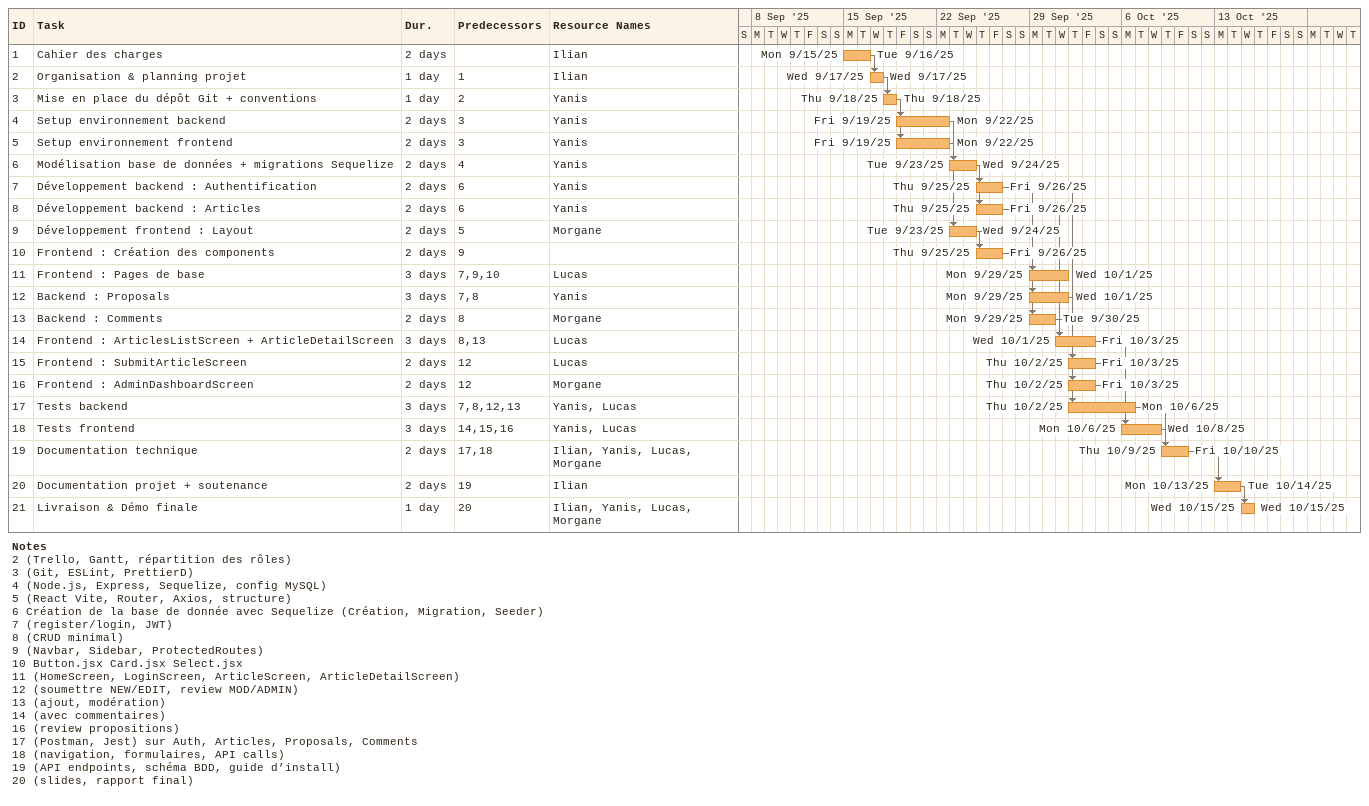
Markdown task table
| ID | Task | Duration | Start | Finish | Predecessors | Resources |
|---|---|---|---|---|---|---|
| 1 | Cahier des charges | 2d | 2025-09-15 | 2025-09-16 |  | Ilian |
| 2 | Organisation & planning projet | 1d | 2025-09-17 | 2025-09-17 | 1 | Ilian |
| 3 | Mise en place du dépôt Git + conventions | 1d | 2025-09-18 | 2025-09-18 | 2 | Yanis |
| 4 | Setup environnement backend | 2d | 2025-09-19 | 2025-09-22 | 3 | Yanis |
| 5 | Setup environnement frontend | 2d | 2025-09-19 | 2025-09-22 | 3 | Yanis |
| 6 | Modélisation base de données + migrations Sequelize | 2d | 2025-09-23 | 2025-09-24 | 4 | Yanis |
| 7 | Développement backend : Authentification | 2d | 2025-09-25 | 2025-09-26 | 6 | Yanis |
| 8 | Développement backend : Articles | 2d | 2025-09-25 | 2025-09-26 | 6 | Yanis |
| 9 | Développement frontend : Layout | 2d | 2025-09-23 | 2025-09-24 | 5 | Morgane |
| 10 | Frontend : Création des components | 2d | 2025-09-25 | 2025-09-26 | 9 |  |
| 11 | Frontend : Pages de base | 3d | 2025-09-29 | 2025-10-01 | 7, 9, 10 | Lucas |
| 12 | Backend : Proposals | 3d | 2025-09-29 | 2025-10-01 | 7, 8 | Yanis |
| 13 | Backend : Comments | 2d | 2025-09-29 | 2025-09-30 | 8 | Morgane |
| 14 | Frontend : ArticlesListScreen + ArticleDetailScreen | 3d | 2025-10-01 | 2025-10-03 | 8, 13 | Lucas |
| 15 | Frontend : SubmitArticleScreen | 2d | 2025-10-02 | 2025-10-03 | 12 | Lucas |
| 16 | Frontend : AdminDashboardScreen | 2d | 2025-10-02 | 2025-10-03 | 12 | Morgane |
| 17 | Tests backend | 3d | 2025-10-02 | 2025-10-06 | 7, 8, 12, 13 | Yanis, Lucas |
| 18 | Tests frontend | 3d | 2025-10-06 | 2025-10-08 | 14, 15, 16 | Yanis, Lucas |
| 19 | Documentation technique | 2d | 2025-10-09 | 2025-10-10 | 17, 18 | Ilian, Yanis, Lucas, Morgane |
| 20 | Documentation projet + soutenance | 2d | 2025-10-13 | 2025-10-14 | 19 | Ilian |
| 21 | Livraison & Démo finale | 1d | 2025-10-15 | 2025-10-15 | 20 | Ilian, Yanis, Lucas, Morgane |

Notes
- 2: (Trello, Gantt, répartition des rôles)
- 3: (Git, ESLint, PrettierD)
- 4: (Node.js, Express, Sequelize, config MySQL)
- 5: (React Vite, Router, Axios, structure)
- 6: Création de la base de donnée avec Sequelize (Création, Migration, Seeder)
- 7: (register/login, JWT)
- 8: (CRUD minimal)
- 9: (Navbar, Sidebar, ProtectedRoutes)
- 10: Button.jsx Card.jsx Select.jsx
- 11: (HomeScreen, LoginScreen, ArticleScreen, ArticleDetailScreen)
- 12: (soumettre NEW/EDIT, review MOD/ADMIN)
- 13: (ajout, modération)
- 14: (avec commentaires)
- 16: (review propositions)
- 17: (Postman, Jest) sur Auth, Articles, Proposals, Comments
- 18: (navigation, formulaires, API calls)
- 19: (API endpoints, schéma BDD, guide d’install)
- 20: (slides, rapport final)
